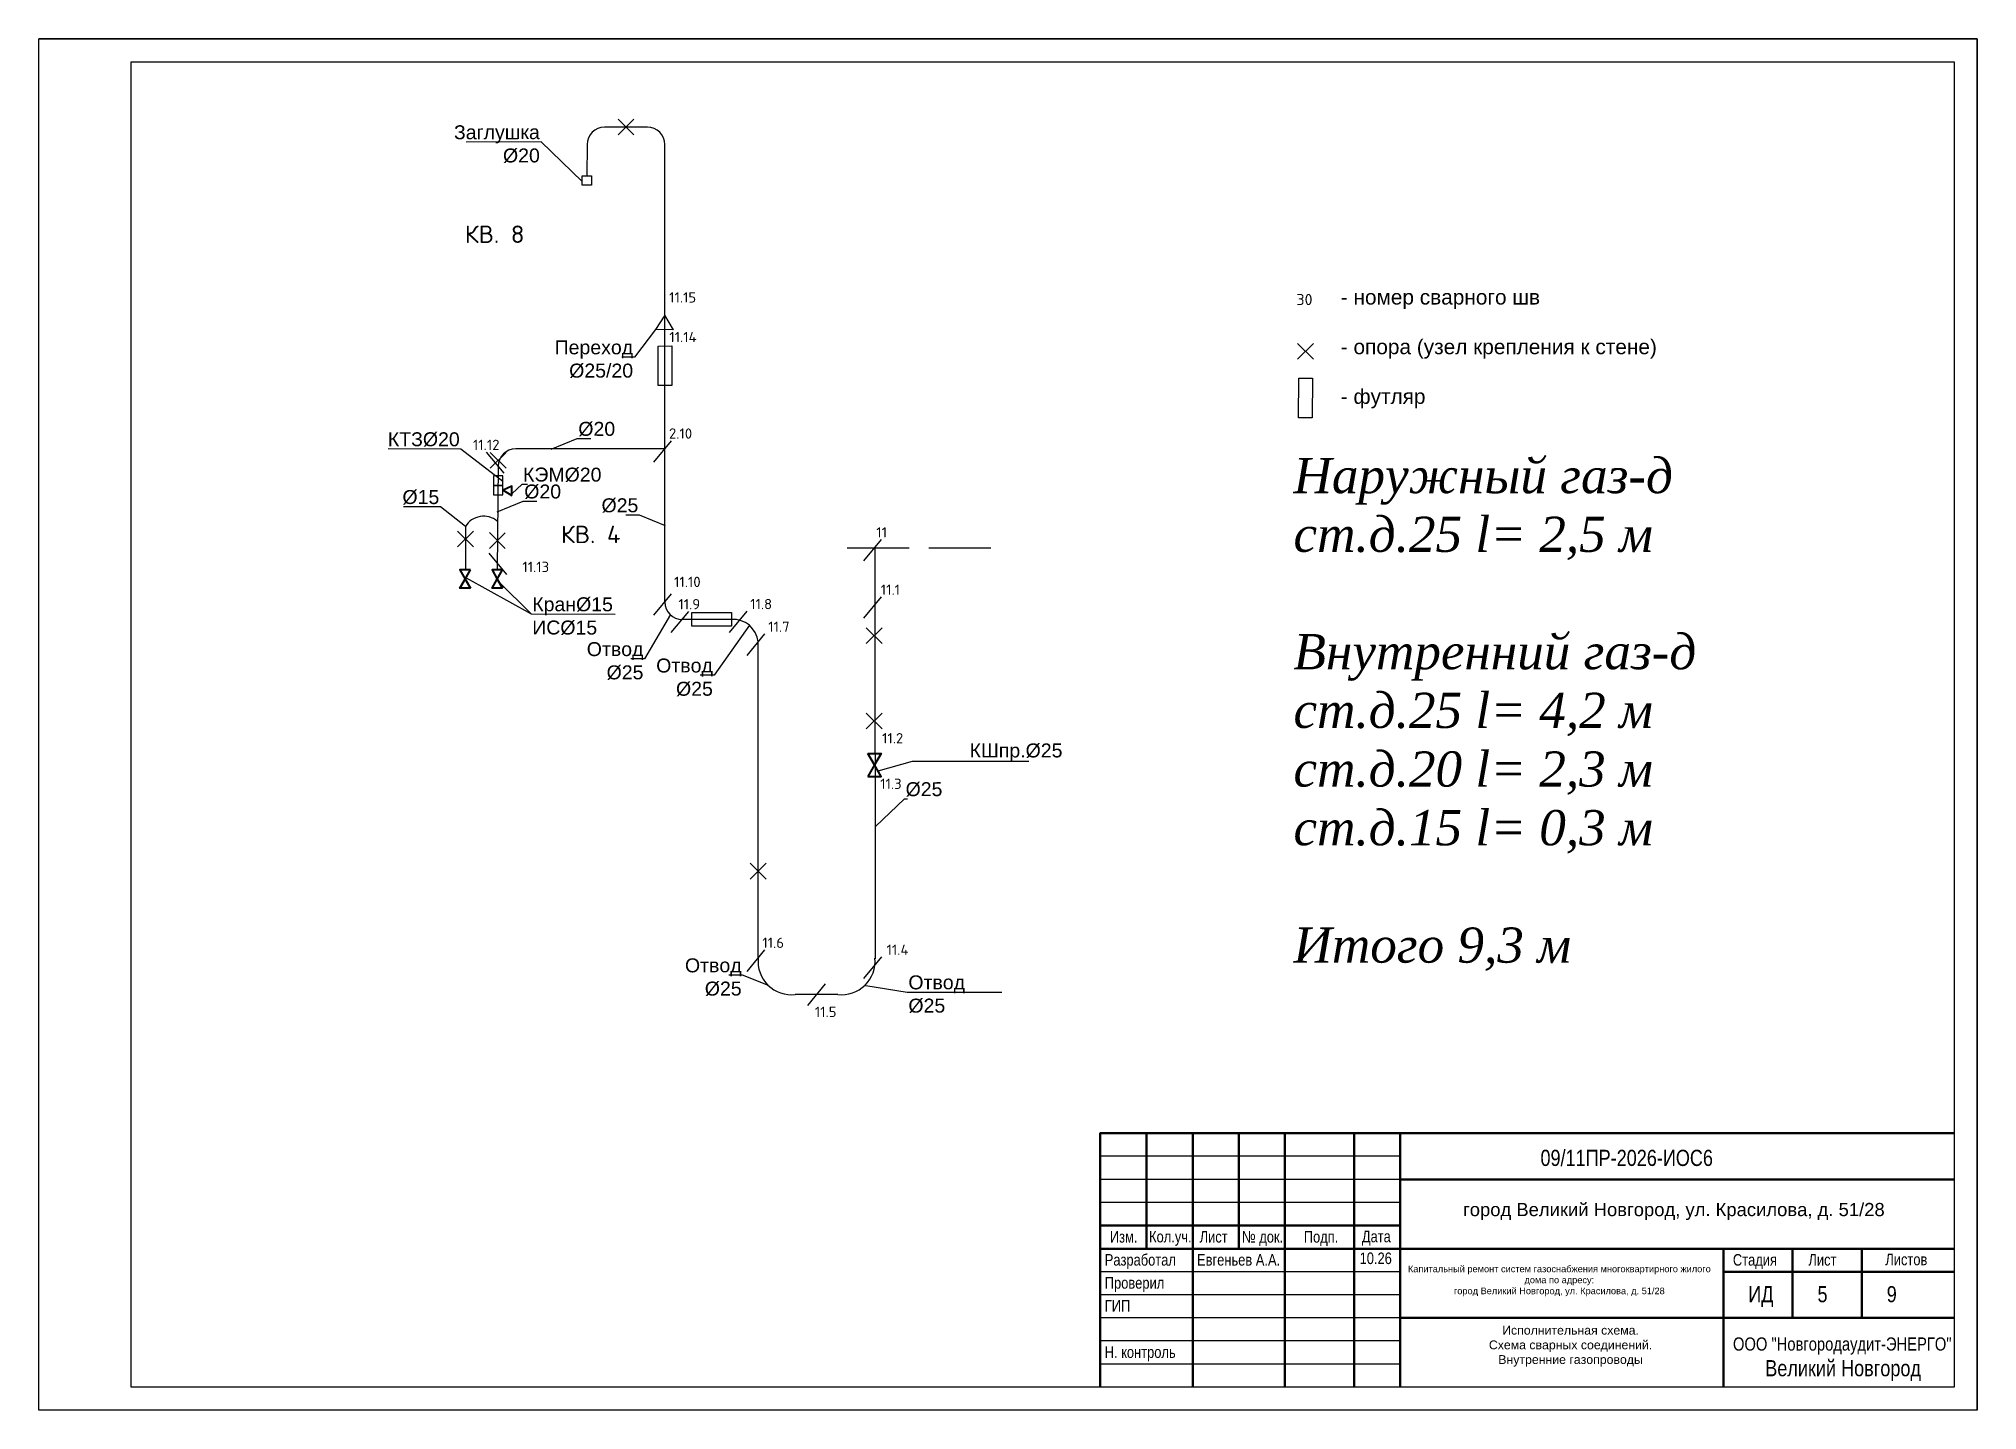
# Model space of a CAD drawing. Header units: inches. Extents: x -18856 to -7743, y 17097 to 24956.
import ezdxf
from ezdxf import colors
from ezdxf.entities.mleader import LeaderData, LeaderLine
from ezdxf.enums import TextEntityAlignment as Align
from ezdxf.math import Vec2, Vec3

# ---------------------------------------------------------------- set-up
doc = ezdxf.new("R2010")
doc.units = ezdxf.units.IN
doc.header["$MEASUREMENT"] = 0
doc.linetypes.add('ACAD_ISO02W100', pattern=[15, 12, -3])
doc.layers.get('0').update_dxf_attribs({"color": 18, "true_color": 0x000000})
for name, color, linetype, lineweight in [('анп Рамка жирная', 7, 'Continuous', 50), ('ГП_Таbлицы', 7, 'Continuous', 50), ('Трубы', 7, 'Continuous', 40)]:
    doc.layers.add(name, color=color, linetype=linetype, lineweight=lineweight)
doc.styles.add('ISO', font='arial.ttf')
doc.styles.add('PROFIL', font='simplex.shx')
doc.styles.get("Standard").update_dxf_attribs({"font": 'arial.ttf'})
doc.mleader_styles.duplicate_entry("Standard", '')

msp = doc.modelspace()

# ---------------------------------------------------------------- linework, layer by layer
at = {"color": 18, "true_color": 0x000000}
for p, q in [((-15367, 24450), (-15613, 24450)), ((-15713, 24350), (-15714, 24171)), ((-15267, 23843), (-15267, 24350)), ((-15267, 22607), (-15267, 23843)), ((-15267, 22607), (-16122, 22607)), ((-15267, 21729), (-15267, 22607)), ((-16410, 22160), (-16410, 21914)), ((-14222, 22039), (-13866, 22039)), ((-14064, 22038), (-14062, 19683)), ((-13753, 22039), (-13398, 22039)), ((-14885, 21629), (-15167, 21629)), ((-14732, 19689), (-14732, 21500)), ((-14276, 19479), (-14519, 19479))]:
    msp.add_line(p, q, dxfattribs=at)
at = {"color": 0}
for p, q in [((-15535, 24406), (-15444, 24496)), ((-15535, 24496), (-15444, 24406)), ((-15267, 23372), (-15320, 23291)), ((-15217, 23289), (-15267, 23372)), ((-15217, 23289), (-15320, 23291)), ((-11640, 23120), (-11549, 23210)), ((-11640, 23210), (-11549, 23120)), ((-16188, 22466), (-16289, 22588)), ((-16177, 22496), (-16268, 22586)), ((-16177, 22586), (-16268, 22496)), ((-15330, 22530), (-15229, 22653)), ((-16222, 22508), (-16228, 21914)), ((-16365, 22044), (-16456, 22135)), ((-16365, 22135), (-16456, 22044)), ((-16182, 22035), (-16273, 22126)), ((-16182, 22125), (-16273, 22035)), ((-16173, 21887), (-16275, 22009)), ((-14127, 21965), (-14025, 22087)), ((-15330, 21653), (-15229, 21775)), ((-15230, 21553), (-15129, 21675)), ((-14897, 21554), (-14795, 21677)), ((-14127, 21636), (-14025, 21758)), ((-14112, 21490), (-14022, 21581)), ((-14112, 21581), (-14022, 21490)), ((-14796, 21423), (-14694, 21546)), ((-14112, 21002), (-14022, 21092)), ((-14112, 21092), (-14022, 21001)), ((-14777, 20141), (-14687, 20232)), ((-14777, 20232), (-14687, 20141)), ((-14796, 19612), (-14694, 19735)), ((-14126, 19572), (-14024, 19695)), ((-14448, 19417), (-14347, 19540))]:
    msp.add_line(p, q, dxfattribs=at)
for points in [[(-15741, 24171), (-15687, 24171), (-15687, 24117), (-15741, 24117)], [(-15305, 22969), (-15305, 23195), (-15227, 23196), (-15227, 22969)], [(-11634, 22784), (-11633, 23011), (-11555, 23011), (-11556, 22784)], [(-16195, 22451), (-16249, 22451), (-16249, 22397), (-16195, 22397)], [(-16195, 22397), (-16249, 22397), (-16249, 22343), (-16195, 22343)], [(-14885, 21591), (-15112, 21591), (-15112, 21669), (-14885, 21669)]]:
    msp.add_lwpolyline(points, close=True, dxfattribs=at)
at = {"color": 0, "lineweight": 40}
for points in [[(-16144, 22338), (-16144, 22393), (-16194, 22369)], [(-16381, 21913), (-16442, 21913), (-16411, 21860)], [(-16197, 21913), (-16258, 21913), (-16228, 21860)], [(-16381, 21807), (-16442, 21807), (-16411, 21860)], [(-16197, 21807), (-16258, 21807), (-16228, 21860)], [(-14103, 20860), (-14027, 20860), (-14065, 20795)], [(-14103, 20729), (-14027, 20729), (-14065, 20795)]]:
    msp.add_lwpolyline(points, close=True, dxfattribs=at)
at = {"color": 18, "true_color": 0x000000}
for centre, radius, start, end in [((-15613, 24350), 100, 90, 180), ((-15367, 24350), 100, 0, 90), ((-16122, 22507), 100, 90, 179.4912), ((-15167, 21729), 100, 180, 270), ((-14875, 21486), 143, 5.5216, 93.8913), ((-14541, 19670), 192, 174.4405, 276.4466), ((-14254, 19670), 192, 263.5534, 5.5595)]:
    msp.add_arc(centre, radius, start, end, dxfattribs=at)
at = {"color": 0}
msp.add_arc((-16306, 22098), 122, 50.1302, 148.9091, dxfattribs=at)
at = {"layer": 'анп Рамка жирная', "color": 7, "lineweight": 30, "ltscale": 0.001}
for p, q in [((-18856, 24956), (-7743, 24956)), ((-18856, 17097), (-18856, 24956)), ((-7743, 24956), (-18856, 24956)), ((-7743, 24956), (-7743, 17097)), ((-18327, 17230), (-18327, 24824)), ((-18327, 24824), (-7875, 24824)), ((-7875, 24824), (-7875, 17230)), ((-7875, 17230), (-18327, 17230)), ((-7743, 17097), (-18856, 17097))]:
    msp.add_line(p, q, dxfattribs=at)
at = {"layer": 'анп Рамка жирная', "color": 0, "lineweight": 30, "ltscale": 0.001}
msp.add_line((-7743, 17097), (-7743, 24956), dxfattribs=at)
at = {"layer": 'ГП_Таbлицы', "color": 7}
for p, q in [((-12506, 18685), (-12506, 18023)), ((-12241, 18685), (-12241, 17230)), ((-11977, 18685), (-11977, 18023)), ((-11712, 18685), (-11712, 17230)), ((-11315, 18685), (-11315, 17230)), ((-11051, 18685), (-11051, 17230)), ((-11051, 18420), (-7875, 18420)), ((-11051, 18156), (-12771, 18156)), ((-12771, 18023), (-7875, 18023)), ((-9198, 18023), (-9198, 17230)), ((-8802, 18023), (-8802, 17627)), ((-8405, 18023), (-8405, 17627)), ((-9198, 17891), (-7875, 17891)), ((-11051, 17627), (-7875, 17627))]:
    msp.add_line(p, q, dxfattribs=at)
at = {"layer": 'ГП_Таbлицы', "color": 7, "lineweight": -3}
for p, q in [((-11051, 18553), (-12771, 18553)), ((-11051, 18420), (-12771, 18420)), ((-11051, 18288), (-12771, 18288)), ((-11051, 17891), (-12771, 17891)), ((-11051, 17759), (-12771, 17759)), ((-11051, 17627), (-12771, 17627)), ((-11051, 17494), (-12771, 17494)), ((-11051, 17362), (-12771, 17362))]:
    msp.add_line(p, q, dxfattribs=at)
at = {"layer": 'ГП_Таbлицы', "color": 7}
msp.add_lwpolyline([(-12771, 17230), (-12771, 18685), (-7875, 18685)], dxfattribs=at)

# ---------------------------------------------------------------- texts
at = {"color": 0, "style": 'PROFIL'}
for s, height, p in [('КВ. 8', 100, (-16243, 23836)), ('11.15', 59, (-15165, 23474)), ('30', 63.9, (-11600, 23462)), ('11.14', 59, (-15163, 23247)), ('2.10', 59, (-15177, 22694)), ('11.12', 59, (-16291, 22629)), ('КВ. 4', 100, (-15692, 22116)), ('11', 59, (-14024, 22128)), ('11.13', 59, (-16007, 21930)), ('11.10', 59, (-15138, 21844)), ('11.1', 59, (-13974, 21799)), ('11.9', 59, (-15127, 21716)), ('11.8', 59, (-14715, 21717)), ('11.7', 59, (-14613, 21587)), ('11.2', 59, (-13961, 20948)), ('11.3', 59, (-13971, 20687)), ('11.6', 59, (-14646, 19776)), ('11.4', 59, (-13933, 19736)), ('11.5', 59, (-14345, 19380))]:
    msp.add_text(s, height=height, dxfattribs=at).set_placement(p, align=Align.MIDDLE)
at = {"insert": (-11889, 23661), "char_height": 85.38, "attachment_point": 1}
msp.add_mtext_dynamic_manual_height_columns('\\P               - номер сварного шв\\P\\P               - опора (узел крепления к стене)\\P\\P               - футляр', width=4332.81, gutter_width=2.67, heights=[-823], dxfattribs=at)
at = {"lineweight": 25, "insert": (-11663, 22554), "char_height": 201.74, "width": 3302.93, "attachment_point": 1}
msp.add_mtext('{\\fTimes New Roman|b0|i1|c204|p18;Наружный газ-д\\Pст.д.25 \\fTimes New Roman|b0|i1|c0|p18;l= \\fTimes New Roman|b0|i1|c204|p18;2,5 м\\P\\PВнутренний газ-д\\Pст.д.25 l= 4,2 м\\Pст.д.20 l= 2,3 м\\Pст.д.15 l= 0,3 м\\P\\PИтого 9,3 м}', dxfattribs=at)
at = {"layer": 'ГП_Таbлицы', "color": 7, "style": 'ISO', "width": 0.8}
for s, height, p in [('09/11ПР-2026-ИОС6', 92.61, (-10247, 18497)), ('Изм.', 66.1, (-12716, 18058)), ('Кол.уч.', 66.1, (-12491, 18059)), ('Лист', 66.1, (-12201, 18058)), ('№ док.', 66.1, (-11959, 18058)), ('Подп.', 66.1, (-11604, 18058)), ('Дата', 66.1, (-11271, 18060)), ('Разработал', 66.1, (-12745, 17926)), ('Евгеньев А.А.', 66.15, (-12216, 17926)), ('10.26', 66.1, (-11284, 17935)), ('Стадия', 66.1, (-9144, 17926)), ('Лист', 66.1, (-8711, 17926)), ('Листов', 66.1, (-8270, 17928)), ('Проверил', 66.1, (-12745, 17794)), ('ИД', 92.6, (-9056, 17716)), ('5', 92.6, (-8659, 17716)), ('9', 92.6, (-8262, 17716)), ('ГИП', 66.1, (-12745, 17662)), ('Н. контроль', 66.15, (-12745, 17397))]:
    msp.add_text(s, height=height, dxfattribs=at).set_placement(p)
for s, height, p in [('ООО "Новгородаудит-ЭНЕРГО"', 75.6, (-8517, 17439)), ('Великий Новгород', 92.61, (-8512, 17292))]:
    msp.add_text(s, height=height, dxfattribs=at).set_placement(p, align=Align.CENTER)
at = {"layer": 'Трубы', "linetype": 'ACAD_ISO02W100', "attachment_point": 1}
for s, width, heights, insert, char_height in [('\\pxt26;город Великий Новгород, ул. Красилова, д. 51/28', 3046.88, [-99.1], (-10691, 18285), 75.6), ('\\pxa0.66667,sm1,qc;Капитальный ремонт систем газоснабжения многоквартирного жилого дома по адресу:\\P\\pa0.25,s*,t26;город Великий Новгород, ул. Красилова, д. 51/28', 1770, [-202], (-11024, 17926), 37.8), ('\\pxa0.66667,sm1,qc;Исполнительная схема.\\PСхема сварных соединений.\\PВнутренние газопроводы', 1916.71, [-303], (-11033, 17581), 50.4)]:
    msp.add_mtext_dynamic_manual_height_columns(s, width=width, gutter_width=3.15, heights=heights, dxfattribs=dict(at, insert=insert, char_height=char_height))

# ---------------------------------------------------------------- leaders
at = {"color": 0}
ml = msp.add_multileader_mtext('', dxfattribs=at)
ml.set_content('Заглушка %%C20')
ml.set_leader_properties(color=256)
ml.build(insert=Vec2(0, 0))
ml.multileader.update_dxf_attribs({"has_dogleg": 0, "text_left_attachment_type": 6, "text_right_attachment_type": 6, "dogleg_length": 2, "arrow_head_size": 0})
ctx = ml.context
ctx.base_point, ctx.char_height, ctx.arrow_head_size, ctx.landing_gap_size, ctx.plane_origin, ctx.plane_x_axis, ctx.plane_y_axis = Vec3(-16473, 24364), 80, 0, 6.45, Vec3(-16261, 24196), Vec3(0.999999, 0.001459, 0), Vec3(-0.001459, 0.999999, 0)
ctx.left_attachment, ctx.right_attachment, ctx.text_align_type = 6, 6, 2
notes = []
notes.append((ctx, [(1, (1, 1, 0), (-15975, 24365), (-0.999999, -0.001459, 0), 2, [(0, [(-15741, 24139)], 0, [])])]))
ctx.mtext.insert, ctx.mtext.text_direction, ctx.mtext.rotation, ctx.mtext.width, ctx.mtext.defined_height, ctx.mtext.alignment, ctx.mtext.flow_direction = Vec3(-15984, 24461), Vec3(0.999999, 0.001459, 0), 0.001459, 419.1, 0.431, 3, 5
ml = msp.add_multileader_mtext('', dxfattribs=at)
ml.set_content('\tПереход\\P%%C25/20')
ml.set_leader_properties(color=256)
ml.build(insert=Vec2(0, 0))
ml.multileader.update_dxf_attribs({"has_dogleg": 0, "text_left_attachment_type": 6, "text_right_attachment_type": 6, "dogleg_length": 2, "arrow_head_size": 0})
ctx = ml.context
ctx.base_point, ctx.char_height, ctx.arrow_head_size, ctx.landing_gap_size, ctx.plane_origin, ctx.plane_x_axis = Vec3(-15893, 23132), 80, 0, 6.45, Vec3(-16353, 23374), Vec3(1, 0, 0)
ctx.left_attachment, ctx.right_attachment, ctx.text_align_type = 6, 6, 2
notes.append((ctx, [(1, (1, 1, 0), (-15440, 23132), (-1, 0, 0), 2, [(0, [(-15320, 23291)], 0, [])])]))
ctx.mtext.insert, ctx.mtext.text_direction, ctx.mtext.width, ctx.mtext.alignment, ctx.mtext.flow_direction = Vec3(-15449, 23228), Vec3(1, 0, 0), 65.22, 3, 5
ml = msp.add_multileader_mtext('', dxfattribs=at)
ml.set_content('КТЗ%%C20')
ml.set_leader_properties(color=256)
ml.build(insert=Vec2(0, 0))
ml.multileader.update_dxf_attribs({"has_dogleg": 0, "text_left_attachment_type": 6, "text_right_attachment_type": 6, "dogleg_length": 2, "arrow_head_size": 0})
ctx = ml.context
ctx.base_point, ctx.char_height, ctx.arrow_head_size, ctx.landing_gap_size, ctx.plane_origin, ctx.plane_x_axis, ctx.plane_y_axis = Vec3(-16847, 22605), 80, 0, 6.45, Vec3(-15675, 22476), Vec3(0.999999, -0.001459, 0), Vec3(0.001459, 0.999999, 0)
ctx.left_attachment, ctx.right_attachment, ctx.text_align_type = 6, 6, 2
notes.append((ctx, [(0, (1, 1, 0), (-16434, 22605), (-0.999999, 0.001459, 0), 2, [(0, [(-16195, 22419)], 0, [])])]))
ctx.mtext.insert, ctx.mtext.text_direction, ctx.mtext.rotation, ctx.mtext.width, ctx.mtext.defined_height, ctx.mtext.alignment, ctx.mtext.flow_direction = Vec3(-16443, 22701), Vec3(0.999999, -0.001459, 0), 6.281727, 419.1, 0.431, 3, 5
ml = msp.add_multileader_mtext('', dxfattribs=at)
ml.set_content('%%C20')
ml.set_leader_properties(color=256)
ml.build(insert=Vec2(0, 0))
ml.multileader.update_dxf_attribs({"has_dogleg": 0, "text_left_attachment_type": 6, "text_right_attachment_type": 6, "dogleg_length": 2, "arrow_head_size": 0})
ctx = ml.context
ctx.base_point, ctx.char_height, ctx.arrow_head_size, ctx.landing_gap_size, ctx.plane_origin, ctx.plane_x_axis, ctx.plane_y_axis = Vec3(-15770, 22665), 80, 0, 6.45, Vec3(-15328, 22001), Vec3(0.999999, -0.001459, 0), Vec3(0.001459, 0.999999, 0)
ctx.left_attachment, ctx.right_attachment = 6, 6
notes.append((ctx, [(1, (1, 1, 0), (-15772, 22665), (0.999999, -0.001459, 0), 2, [(1, [(-15919, 22605)], 0, [])])]))
ctx.mtext.insert, ctx.mtext.text_direction, ctx.mtext.rotation, ctx.mtext.width, ctx.mtext.defined_height, ctx.mtext.flow_direction = Vec3(-15763, 22761), Vec3(0.999999, -0.001459, 0), 6.281727, 71.66, 96, 5
ml = msp.add_multileader_mtext('', dxfattribs=at)
ml.set_content('КЭМ%%C20')
ml.set_leader_properties(color=256)
ml.build(insert=Vec2(0, 0))
ml.multileader.update_dxf_attribs({"has_dogleg": 0, "text_left_attachment_type": 6, "text_right_attachment_type": 6, "dogleg_length": 2, "arrow_head_size": 0})
ctx = ml.context
ctx.base_point, ctx.char_height, ctx.arrow_head_size, ctx.landing_gap_size, ctx.plane_origin, ctx.plane_x_axis, ctx.plane_y_axis = Vec3(-16086, 22403), 80, 0, 6.45, Vec3(-14331, 22250), Vec3(0.999999, -0.001459, 0), Vec3(0.001459, 0.999999, 0)
ctx.left_attachment, ctx.right_attachment = 6, 6
notes.append((ctx, [(1, (1, 1, 0), (-16088, 22403), (0.999999, -0.001459, 0), 2, [(0, [(-16144, 22348)], 0, [])])]))
ctx.mtext.insert, ctx.mtext.text_direction, ctx.mtext.rotation, ctx.mtext.width, ctx.mtext.defined_height, ctx.mtext.flow_direction = Vec3(-16080, 22499), Vec3(0.999999, -0.001459, 0), 6.281727, 24.57, 12.2, 5
ml = msp.add_multileader_mtext('', dxfattribs=at)
ml.set_content('%%C15')
ml.set_leader_properties(color=256)
ml.build(insert=Vec2(0, 0))
ml.multileader.update_dxf_attribs({"has_dogleg": 0, "text_left_attachment_type": 6, "text_right_attachment_type": 6, "dogleg_length": 2, "arrow_head_size": 0})
ctx = ml.context
ctx.base_point, ctx.char_height, ctx.arrow_head_size, ctx.landing_gap_size, ctx.plane_origin, ctx.plane_x_axis, ctx.plane_y_axis = Vec3(-16769, 22274), 80, 0, 6.45, Vec3(-16259, 22159), Vec3(0.999999, -0.001459, 0), Vec3(0.001459, 0.999999, 0)
ctx.left_attachment, ctx.right_attachment, ctx.text_align_type = 6, 6, 2
notes.append((ctx, [(0, (1, 1, 0), (-16552, 22274), (-0.999999, 0.001459, 0), 2, [(0, [(-16410, 22161)], 0, [])])]))
ctx.mtext.insert, ctx.mtext.text_direction, ctx.mtext.rotation, ctx.mtext.alignment, ctx.mtext.flow_direction = Vec3(-16560, 22370), Vec3(0.999999, -0.001459, 0), 6.281727, 3, 5
ml = msp.add_multileader_mtext('', dxfattribs=at)
ml.set_content('%%C20')
ml.set_leader_properties(color=256)
ml.build(insert=Vec2(0, 0))
ml.multileader.update_dxf_attribs({"has_dogleg": 0, "text_left_attachment_type": 6, "text_right_attachment_type": 6, "dogleg_length": 2, "arrow_head_size": 0})
ctx = ml.context
ctx.base_point, ctx.char_height, ctx.arrow_head_size, ctx.landing_gap_size, ctx.plane_origin, ctx.plane_x_axis, ctx.plane_y_axis = Vec3(-16080, 22306), 80, 0, 6.45, Vec3(-15638, 21641), Vec3(0.999999, -0.001459, 0), Vec3(0.001459, 0.999999, 0)
ctx.left_attachment, ctx.right_attachment = 6, 6
notes.append((ctx, [(1, (1, 1, 0), (-16082, 22306), (0.999999, -0.001459, 0), 2, [(1, [(-16229, 22245)], 0, [])])]))
ctx.mtext.insert, ctx.mtext.text_direction, ctx.mtext.rotation, ctx.mtext.width, ctx.mtext.defined_height, ctx.mtext.flow_direction = Vec3(-16073, 22402), Vec3(0.999999, -0.001459, 0), 6.281727, 71.66, 96, 5
ml = msp.add_multileader_mtext('', dxfattribs=at)
ml.set_content('%%C25')
ml.set_leader_properties(color=256)
ml.build(insert=Vec2(0, 0))
ml.multileader.update_dxf_attribs({"has_dogleg": 0, "text_left_attachment_type": 6, "text_right_attachment_type": 6, "dogleg_length": 2, "arrow_head_size": 0})
ctx = ml.context
ctx.base_point, ctx.char_height, ctx.arrow_head_size, ctx.landing_gap_size, ctx.plane_origin, ctx.plane_x_axis, ctx.plane_y_axis = Vec3(-15627, 22226), 80, 0, 6.45, Vec3(-15854, 21562), Vec3(0.999999, 0.001459, 0), Vec3(-0.001459, 0.999999, 0)
ctx.left_attachment, ctx.right_attachment, ctx.text_align_type = 6, 6, 2
notes.append((ctx, [(1, (1, 1, 0), (-15410, 22227), (-0.999999, -0.001459, 0), 2, [(1, [(-15263, 22166)], 0, [])])]))
ctx.mtext.insert, ctx.mtext.text_direction, ctx.mtext.rotation, ctx.mtext.width, ctx.mtext.defined_height, ctx.mtext.alignment, ctx.mtext.flow_direction = Vec3(-15419, 22323), Vec3(0.999999, 0.001459, 0), 0.001459, 71.66, 96, 3, 5
ml = msp.add_multileader_mtext('', dxfattribs=at)
ml.set_content('Кран%%C15\\PИС%%C15')
ml.set_leader_properties(color=256)
ml.build(insert=Vec2(0, 0))
ml.multileader.update_dxf_attribs({"has_dogleg": 0, "text_left_attachment_type": 6, "text_right_attachment_type": 6, "dogleg_length": 2, "arrow_head_size": 0})
ctx = ml.context
ctx.base_point, ctx.char_height, ctx.arrow_head_size, ctx.landing_gap_size, ctx.plane_origin, ctx.plane_x_axis, ctx.plane_y_axis = Vec3(-16033, 21660), 80, 0, 6.45, Vec3(-15554, 21364), Vec3(0.999999, -0.001459, 0), Vec3(0.001459, 0.999999, 0)
ctx.left_attachment, ctx.right_attachment = 6, 6
notes.append((ctx, [(1, (1, 1, 0), (-16035, 21660), (0.999999, -0.001459, 0), 2, [(0, [(-16220, 21846)], 0, []), (1, [(-16407, 21868)], 0, [])])]))
ctx.mtext.insert, ctx.mtext.text_direction, ctx.mtext.rotation, ctx.mtext.width, ctx.mtext.defined_height, ctx.mtext.flow_direction = Vec3(-16027, 21756), Vec3(0.999999, -0.001459, 0), 6.281727, 1277.78, 215, 5
ml = msp.add_multileader_mtext('', dxfattribs=at)
ml.set_content('Отвод %%C25')
ml.set_leader_properties(color=256)
ml.build(insert=Vec2(0, 0))
ml.multileader.update_dxf_attribs({"has_dogleg": 0, "text_left_attachment_type": 6, "text_right_attachment_type": 6, "dogleg_length": 2, "arrow_head_size": 0})
ctx = ml.context
ctx.base_point, ctx.char_height, ctx.arrow_head_size, ctx.landing_gap_size, ctx.plane_origin, ctx.plane_x_axis, ctx.plane_y_axis = Vec3(-15712, 21403), 80, 0, 6.45, Vec3(-15825, 21053), Vec3(0.999999, 0.001459, 0), Vec3(-0.001459, 0.999999, 0)
ctx.left_attachment, ctx.right_attachment, ctx.text_align_type = 6, 6, 2
notes.append((ctx, [(1, (1, 1, 0), (-15381, 21403), (-0.999999, -0.001459, 0), 2, [(1, [(-15234, 21657)], 0, [])])]))
ctx.mtext.insert, ctx.mtext.text_direction, ctx.mtext.rotation, ctx.mtext.width, ctx.mtext.defined_height, ctx.mtext.alignment, ctx.mtext.flow_direction = Vec3(-15390, 21499), Vec3(0.999999, 0.001459, 0), 0.001459, 71.25, 377, 3, 5
ml = msp.add_multileader_mtext('', dxfattribs=at)
ml.set_content('Отвод %%C25')
ml.set_leader_properties(color=256)
ml.build(insert=Vec2(0, 0))
ml.multileader.update_dxf_attribs({"has_dogleg": 0, "text_left_attachment_type": 6, "text_right_attachment_type": 6, "dogleg_length": 2, "arrow_head_size": 0})
ctx = ml.context
ctx.base_point, ctx.char_height, ctx.arrow_head_size, ctx.landing_gap_size, ctx.plane_origin, ctx.plane_x_axis, ctx.plane_y_axis = Vec3(-15314, 21308), 80, 0, 6.45, Vec3(-15373, 20991), Vec3(0.999999, 0.001459, 0), Vec3(-0.001459, 0.999999, 0)
ctx.left_attachment, ctx.right_attachment, ctx.text_align_type = 6, 6, 2
notes.append((ctx, [(1, (1, 1, 0), (-14983, 21309), (-0.999999, -0.001459, 0), 2, [(1, [(-14782, 21595)], 0, [])])]))
ctx.mtext.insert, ctx.mtext.text_direction, ctx.mtext.rotation, ctx.mtext.width, ctx.mtext.defined_height, ctx.mtext.alignment, ctx.mtext.flow_direction = Vec3(-14992, 21405), Vec3(0.999999, 0.001459, 0), 0.001459, 71.66, 96, 3, 5
ml = msp.add_multileader_mtext('', dxfattribs=at)
ml.set_content('\tКШпр.%%C25')
ml.set_leader_properties(color=256)
ml.build(insert=Vec2(0, 0))
ml.multileader.update_dxf_attribs({"has_dogleg": 0, "text_left_attachment_type": 6, "text_right_attachment_type": 6, "dogleg_length": 2, "arrow_head_size": 0})
ctx = ml.context
ctx.base_point, ctx.char_height, ctx.arrow_head_size, ctx.landing_gap_size, ctx.plane_origin, ctx.plane_x_axis = Vec3(-13847, 20816), 80, 0, 6.45, Vec3(-14732, 20653), Vec3(1, 0, 0)
ctx.left_attachment, ctx.right_attachment = 6, 6
notes.append((ctx, [(0, (1, 1, 0), (-13849, 20816), (1, 0, 0), 2, [(0, [(-14045, 20762)], 0, [])])]))
ctx.mtext.insert, ctx.mtext.text_direction, ctx.mtext.width, ctx.mtext.defined_height, ctx.mtext.flow_direction = Vec3(-13840, 20918), Vec3(1, 0, 0), 952.54, 54.9, 5
ml = msp.add_multileader_mtext('', dxfattribs=at)
ml.set_content('%%C25')
ml.set_leader_properties(color=256)
ml.build(insert=Vec2(0, 0))
ml.multileader.update_dxf_attribs({"has_dogleg": 0, "text_left_attachment_type": 6, "text_right_attachment_type": 6, "dogleg_length": 2, "arrow_head_size": 0})
ctx = ml.context
ctx.base_point, ctx.char_height, ctx.arrow_head_size, ctx.landing_gap_size, ctx.plane_origin, ctx.plane_x_axis, ctx.plane_y_axis = Vec3(-13893, 20600), 80, 0, 6.45, Vec3(-14503, 20463), Vec3(0.999999, 0.001459, 0), Vec3(-0.001459, 0.999999, 0)
ctx.left_attachment, ctx.right_attachment = 6, 6
notes.append((ctx, [(0, (1, 1, 0), (-13895, 20600), (0.999999, 0.001459, 0), 2, [(0, [(-14060, 20443)], 0, [])])]))
ctx.mtext.insert, ctx.mtext.text_direction, ctx.mtext.rotation, ctx.mtext.width, ctx.mtext.flow_direction = Vec3(-13887, 20696), Vec3(0.999999, 0.001459, 0), 0.001459, 9.72, 5
ml = msp.add_multileader_mtext('', dxfattribs=at)
ml.set_content('Отвод %%C25')
ml.set_leader_properties(color=256)
ml.build(insert=Vec2(0, 0))
ml.multileader.update_dxf_attribs({"has_dogleg": 0, "text_left_attachment_type": 6, "text_right_attachment_type": 6, "dogleg_length": 2, "arrow_head_size": 0})
ctx = ml.context
ctx.base_point, ctx.char_height, ctx.arrow_head_size, ctx.landing_gap_size, ctx.plane_origin, ctx.plane_x_axis, ctx.plane_y_axis = Vec3(-15150, 19591), 80, 0, 6.45, Vec3(-15263, 18927), Vec3(0.999999, 0.001459, 0), Vec3(-0.001459, 0.999999, 0)
ctx.left_attachment, ctx.right_attachment, ctx.text_align_type = 6, 6, 2
notes.append((ctx, [(1, (1, 1, 0), (-14819, 19591), (-0.999999, -0.001459, 0), 2, [(1, [(-14672, 19531)], 0, [])])]))
ctx.mtext.insert, ctx.mtext.text_direction, ctx.mtext.rotation, ctx.mtext.width, ctx.mtext.defined_height, ctx.mtext.alignment, ctx.mtext.flow_direction = Vec3(-14827, 19687), Vec3(0.999999, 0.001459, 0), 0.001459, 71.66, 96, 3, 5
ml = msp.add_multileader_mtext('', dxfattribs=at)
ml.set_content('Отвод %%C25')
ml.set_leader_properties(color=256)
ml.build(insert=Vec2(0, 0))
ml.multileader.update_dxf_attribs({"has_dogleg": 0, "text_left_attachment_type": 6, "text_right_attachment_type": 6, "dogleg_length": 2, "arrow_head_size": 0})
ctx = ml.context
ctx.base_point, ctx.char_height, ctx.arrow_head_size, ctx.landing_gap_size, ctx.plane_origin, ctx.plane_x_axis, ctx.plane_y_axis = Vec3(-13877, 19493), 80, 0, 6.45, Vec3(-14706, 18927), Vec3(0.999999, 0.001459, 0), Vec3(-0.001459, 0.999999, 0)
ctx.left_attachment, ctx.right_attachment = 6, 6
notes.append((ctx, [(0, (1, 1, 0), (-13879, 19493), (0.999999, 0.001459, 0), 2, [(1, [(-14115, 19531)], 0, [])])]))
ctx.mtext.insert, ctx.mtext.text_direction, ctx.mtext.rotation, ctx.mtext.width, ctx.mtext.defined_height, ctx.mtext.flow_direction = Vec3(-13871, 19589), Vec3(0.999999, 0.001459, 0), 0.001459, 530.79, 362, 5
for ctx, leaders in notes:
    for number, flags, end, landing, length, lines in leaders:
        leader = LeaderData()
        leader.index, (leader.has_last_leader_line, leader.has_dogleg_vector, leader.attachment_direction) = number, flags
        leader.last_leader_point, leader.dogleg_vector, leader.dogleg_length = Vec3(end), Vec3(landing), length
        for number, points, colour, breaks in lines:
            line = LeaderLine()
            line.index, line.vertices, line.color, line.breaks = number, Vec3.list(points), colors.encode_raw_color(colour), breaks
            leader.lines.append(line)
        ctx.leaders.append(leader)

doc.saveas('drawing.dxf')
